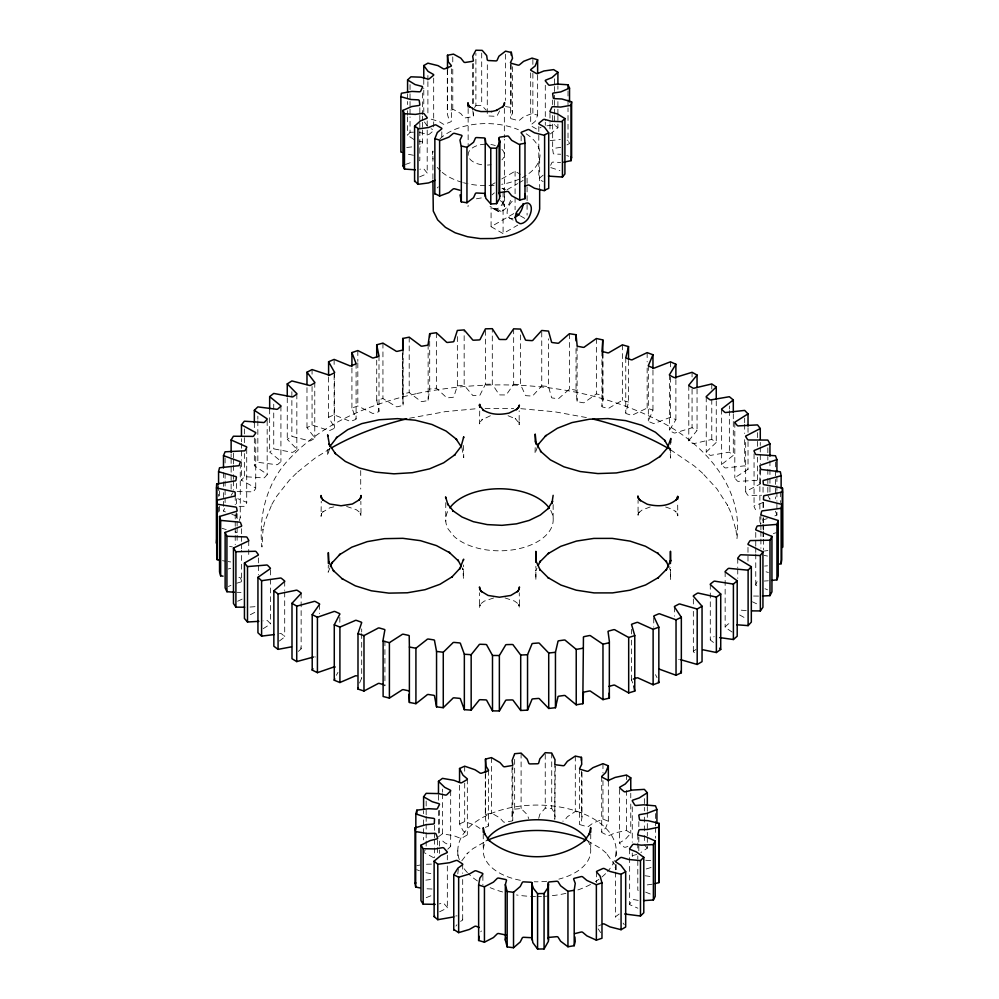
<?xml version="1.0" encoding="UTF-8"?>
<svg xmlns="http://www.w3.org/2000/svg" width="999" height="999" viewBox="0 0 999 999"><rect width="100%" height="100%" fill="white"/><g stroke="black" fill="none" stroke-linecap="round" stroke-linejoin="round"><path stroke-width="0.75" stroke-dasharray="5 3.75" d="M504.133 192.645C506.256 200.749 498.751 214.698 490.034 206.356M555.269 766.183L554.807 819.292L554.807 763.86M538.711 818.406L539.822 814.335L545.242 808.116L551.723 808.466L554.095 812.474L555.269 816.995M237.138 491.545L251.91 491.82A1.374 0.787 0 0 0 253.684 491.383L255.644 488.611A1.374 0.787 0 0 0 254.907 487.574L241.458 480.232L244.355 476.635L262.737 477.872A1.374 0.787 0 0 0 264.585 477.534L267.008 474.887A1.374 0.787 0 0 0 266.458 473.813L254.345 465.734L257.842 462.325L275.924 464.61A1.374 0.787 0 0 0 277.822 464.373L280.682 461.875A1.374 0.787 0 0 0 280.319 460.789L269.655 452.048L273.738 448.863L291.333 452.172A1.374 0.787 0 0 0 293.256 452.048L296.541 449.725A1.374 0.787 0 0 0 296.366 448.613L287.262 439.31L291.87 436.376L308.816 440.684A1.374 0.787 0 0 0 310.739 440.671L314.41 438.549A1.374 0.787 0 0 0 314.435 437.437L306.98 427.659L312.063 425L328.184 430.257A1.374 0.787 0 0 0 330.107 430.357L334.116 428.459A1.374 0.787 0 0 0 334.328 427.347L328.596 417.182L334.128 414.835L349.25 420.991A1.374 0.787 0 0 0 351.149 421.203L355.469 419.543A1.374 0.787 0 0 0 355.869 418.456L351.923 408.017L357.829 405.981L371.815 412.987A1.374 0.787 0 0 0 373.676 413.299L378.259 411.9A1.374 0.787 0 0 0 378.846 410.839L376.71 400.224L382.942 398.551L395.654 406.318A1.374 0.787 0 0 0 397.44 406.743L402.247 405.606A1.374 0.787 0 0 0 403.009 404.583L402.722 352.322M581.992 772.352L581.992 817.007L581.48 820.766L579.745 823.713A1.424 0.824 0 0 0 580.456 824.787L586.7 826.623A1.424 0.824 0 0 0 588.636 826.323L593.019 823.064L602.959 819.118L608.341 821.228L605.644 828.021L602.01 831.568A1.424 0.824 0 0 0 602.235 832.716L607.479 835.389A1.424 0.824 0 0 0 609.49 835.376L615.134 832.854L626.46 830.456L630.769 833.278L625.237 839.46L620.179 842.382A1.424 0.824 0 0 0 619.904 843.531L623.838 846.865A1.424 0.824 0 0 0 625.786 847.14L627.859 846.415M512.562 66.696L512.562 112.887L510.589 117.77A1.336 0.774 0 0 0 511.363 118.769L517.732 120.479A1.336 0.774 0 0 0 519.555 120.18L523.651 116.746L532.042 113.524L537.637 115.222L535.177 121.403L530.981 124.8A1.336 0.774 0 0 0 531.118 125.899L536.076 128.759A1.336 0.774 0 0 0 537.974 128.834L541.033 127.31M485.352 827.297L487.762 826.473A1.424 0.824 0 0 0 488.349 825.361L486.313 822.489L485.389 818.755L485.489 774.487M485.489 814.522L491.471 813.024L499.95 817.981L503.196 821.653A1.424 0.824 0 0 0 504.994 822.165L511.725 821.041A1.424 0.824 0 0 0 512.774 820.054L512.1 815.946L514.66 809.14L514.66 755.244M431.206 119.181L438.986 121.466L443.069 124.038A1.336 0.774 0 0 0 444.955 124.151L450.711 121.828A1.336 0.774 0 0 0 451.173 120.767L448.376 117.67L447.352 113.998L447.502 70.642M628.521 360.464L628.521 402.035L625.936 412.612A1.374 0.787 0 0 0 626.473 413.686L630.993 415.147A1.374 0.787 0 0 0 632.866 414.86L647.152 408.067L652.959 410.177L648.563 420.554A1.374 0.787 0 0 0 648.913 421.653L653.171 423.376A1.374 0.787 0 0 0 655.069 423.189L670.466 417.257L675.886 419.68L669.717 429.757A1.374 0.787 0 0 0 669.879 430.869L673.813 432.829A1.374 0.787 0 0 0 675.736 432.754L692.07 427.734L697.052 430.457L689.173 440.134A1.374 0.787 0 0 0 689.148 441.246L692.719 443.419A1.374 0.787 0 0 0 694.655 443.456L711.775 439.398L716.258 442.407L706.755 451.573A1.374 0.787 0 0 0 706.53 452.684L709.715 455.044A1.374 0.787 0 0 0 711.625 455.194L729.357 452.135L733.303 455.382L722.265 463.961A1.374 0.787 0 0 0 721.852 465.059L724.612 467.594A1.374 0.787 0 0 0 726.498 467.844L744.667 465.834L748.026 469.293L735.564 477.185A1.374 0.787 0 0 0 734.964 478.246L737.274 480.931A1.374 0.787 0 0 0 739.098 481.293L757.529 480.332L760.276 483.966L746.515 491.108A1.374 0.787 0 0 0 745.741 492.132L747.577 494.93A1.374 0.787 0 0 0 749.325 495.404L761.588 495.267M602.897 352.684L602.897 400.412L602.035 406.019A1.374 0.787 0 0 0 602.759 407.055L607.517 408.254A1.374 0.787 0 0 0 609.328 407.854L622.365 400.274L628.521 402.035M457.792 873.875L458.466 867.919M467.982 206.618L468.181 205.432M472.902 110.877L473.364 115.884A1.336 0.774 0 0 1 472.302 116.796L465.522 117.845A1.336 0.774 0 0 1 463.811 117.37L460.814 113.561L453.509 109.553L447.502 110.677M329.583 448.476L327.622 455.706L327.809 446.815M429.695 341.371L429.695 389.098L428.134 399.75A1.374 0.787 0 0 1 427.197 400.724L422.227 401.573A1.374 0.787 0 0 1 420.517 401.049L409.203 392.595L402.722 393.906M239.298 520.604L240.26 517.669L240.26 465.309M537.574 446.541L535.027 453.721L535.214 446.366M359.565 683.041L361.488 678.583A1.374 0.787 0 0 0 361.039 677.497M329.87 567.994L328.134 572.277L328.334 564.922M225.462 511.925L223.489 511.076L224.563 508.516M756.743 585.726A1.374 0.787 0 0 1 755.756 584.765L756.967 581.855A1.374 0.787 0 0 1 757.904 581.281M536.962 568.181L535.664 571.016L535.851 569.842L535.876 580.069L535.876 566.208M550.636 165.322L551.835 162.712A1.336 0.774 0 0 1 553.409 162.1L560.614 162.5M457.355 336.613L457.355 385.876L453.971 396.391A1.374 0.787 0 0 1 452.872 397.302L447.777 397.852A1.374 0.787 0 0 1 446.166 397.24L436.363 388.174L429.695 389.098M336.351 675.312L337.974 672.364M461.775 860.813L467.744 853.109L466.958 853.808L472.839 848.725L487.762 840.109M231.131 495.392L232.655 492.907M485.439 330.369L485.439 384.265L480.257 394.518A1.374 0.787 0 0 1 479.008 395.367L473.838 395.629A1.374 0.787 0 0 1 472.34 394.917L464.16 385.339L464.16 329.907M474.537 107.517L475.899 105.669L475.899 53.322M480.769 931.805L481.418 930.968M455.931 926.11L456.943 924.749M423.588 852.222L425.312 849.912M413.898 139.448L407.58 135.34L410.04 132.293L410.04 116.895M437.312 187.937L438.274 186.825M557.904 115.434L557.904 127.747L550.374 133.928M513.661 328.833L513.661 384.265L506.743 394.18A1.374 0.787 0 0 1 505.344 394.955L500.162 394.917A1.374 0.787 0 0 1 498.788 394.118L492.295 384.116L492.295 328.683M499.637 110.889L497.115 115.684A1.336 0.774 0 0 1 495.579 116.321L488.586 115.971A1.336 0.774 0 0 1 487.262 115.185L487.325 62.038M447.764 849.212L450.437 846.603A1.424 0.824 0 0 0 450.037 845.466L444.68 842.744L440.409 839.023M541.745 332.005L541.745 385.901L533.141 395.354A1.374 0.787 0 0 1 531.618 396.041L526.473 395.716A1.374 0.787 0 0 1 525.249 394.842L520.516 384.515L520.516 330.619M298.326 651.41L300.699 649.275A1.374 0.787 0 0 0 300.824 648.164L298.576 646.653M492.02 194.88L494.355 192.857M279.37 641.033L284.141 637.35A1.374 0.787 0 0 0 284.453 636.251L281.481 633.791A1.374 0.787 0 0 0 279.583 633.591M543.119 175.187L539.085 178.509A1.336 0.774 0 0 0 539.285 179.595L543.156 181.518M647.315 837.374L647.315 848.163L640.896 852.522M438.474 836.762L442.47 833.79L454.033 835.776L459.94 838.086A1.424 0.824 0 0 0 461.95 838.036L466.895 835.176A1.424 0.824 0 0 0 466.995 834.015L462.974 830.606L459.552 823.925L459.552 783.89M619.155 914.023L615.933 916.408A1.424 0.824 0 0 0 616.083 917.569L618.98 919.167M602.897 400.412L602.784 395.342L596.366 393.943L584.69 402.235A1.374 0.787 0 0 1 582.966 402.734L578.034 401.81A1.374 0.787 0 0 1 577.135 400.824L576.036 390.159L569.405 389.135L559.215 398.052A1.374 0.787 0 0 1 557.579 398.651L552.509 398.014A1.374 0.787 0 0 1 551.448 397.09L548.513 386.538L548.513 338.798M263.174 628.696L269.705 624.525A1.374 0.787 0 0 0 270.217 623.451L267.682 620.841A1.374 0.787 0 0 0 265.821 620.529L262.962 620.891M439.535 911.8L446.615 908.316A1.424 0.824 0 0 0 447.14 907.204L443.968 903.596A1.424 0.824 0 0 0 442.082 903.183L439.31 903.87M419.568 176.91L426.511 173.901A1.336 0.774 0 0 0 427.035 172.839L424.063 169.168A1.336 0.774 0 0 0 422.34 168.719L419.817 169.281M695.991 649.512L693.681 650.998A1.374 0.787 0 0 0 693.756 652.11L695.267 653.558M491.083 185.102L495.079 182.792M501.748 178.946L515.084 171.241L520.417 174.326M501.96 188.461L505.494 189.598M507.08 189.723L517.744 183.566M519.08 182.792L523.089 180.482M513.773 213.574L491.083 226.673L491.083 206.656M491.083 226.673L503.084 233.604L517.744 225.137M330.194 448.626L314.897 458.229L296.603 472.889L297.365 472.215L289.535 479.995L276.586 496.378L271.541 504.895L272.078 503.883L264.935 521.353L262.862 530.257L263.049 529.083L261.95 547.015C258.341 514.572 267.332 480.681 290.871 457.317C320.617 425.999 361.488 407.842 402.647 396.915L403.121 396.79M460.564 921.34L462.3 920.354A1.424 0.824 0 0 0 462.325 919.192M250.337 614.71L256.456 611.475M581.992 817.007L581.43 812.786L575.299 811.513L567.37 816.757L564.535 820.541A1.424 0.824 0 0 1 562.787 821.116M566.995 144.892L569.53 143.519L568.019 140.272L568.019 107.942M237.625 601.261L242.807 598.788M405.494 164.448L413.698 161.501M426.223 897.676L431.58 895.504M459.552 823.925L464.697 821.628L475.049 825.199L479.77 828.296A1.424 0.824 0 0 0 481.043 828.671M598.501 925.936L601.273 924.699M228.371 586.475L230.931 585.414M774.899 515.884L776.91 515.059L776.91 502.747M763.136 502.485L755.019 505.594A1.374 0.787 0 0 0 754.058 506.568L755.406 509.453A1.374 0.787 0 0 0 757.067 510.027M490.372 415.746L481.868 419.867L482.604 419.218L480.132 421.965L480.669 420.966L479.532 423.901L479.732 410.402M636.738 854.457L633.129 855.456A1.424 0.824 0 0 0 632.367 856.53M651.036 867.494L645.267 869.255M767.257 518.631L760.976 520.491A1.374 0.787 0 0 0 759.864 521.403L760.701 524.363M236.738 583.229L240.597 582.005A1.374 0.787 0 0 0 241.633 581.056L241.633 550.262M773.363 533.541L776.173 532.704M228.296 568.98L230.694 568.294M560.764 147.34L553.771 148.389A1.336 0.774 0 0 0 552.659 149.276L553.271 153.309A1.336 0.774 0 0 0 554.632 154.083L560.664 154.233M650.199 506.943L642.07 510.027L638.848 512.674L639.647 511.963L637.799 514.872L638.536 512.662L638.074 515.634L638.074 500.237M476.398 198.801L483.566 197.54M416.92 393.519L417.332 393.419C498.613 376.873 586.888 383.354 661.201 421.965C704.145 443.918 743.393 487.262 736.95 538.761L735.976 529.795L736.176 530.981L731.181 513.261L727.197 504.57L727.734 505.594L716.832 488.723L702.21 472.827L702.971 473.514L694.305 465.984L669.605 449.138M333.816 506.868L329.72 507.842L322.452 512.237L323.239 511.538L321.191 514.41L321.74 513.374L321.054 516.358L321.253 501.311M493.593 597.989L484.278 601.123L480.856 603.696L481.643 602.996L479.595 605.856L480.144 604.832L479.458 607.817L479.657 592.769M402.647 396.915L417.332 393.419M409.54 418.219L445.479 411.613L476.523 408.703M550.149 140.609L560.364 139.51M416.845 865.609L419.942 865.059M425.849 880.144L430.482 879.52M652.197 884.215L645.841 885.089M406.743 147.477L413.087 146.778M546.915 125.787L554.557 125L557.904 127.747M767.894 550.524L765.059 550.948A1.374 0.787 0 0 0 764.372 551.036M494.355 208.853L499.075 211.576L501.011 211.388A11.314 6.531 -60 0 0 510.814 199.201M514.66 809.14L521.103 808.553L527.185 814.572L528.733 818.593M764.585 566.071L767.482 565.809M457.355 385.876L464.16 385.339M250.025 607.042L254.395 606.73A1.374 0.787 0 0 1 255.744 606.83M764.322 581.043L768.318 580.769M426.473 864.26L431.818 864.098M475.899 105.669L481.705 105.382L486.226 110.215M410.04 132.293L413.499 132.193M432.043 889.023L425.137 888.71M485.089 408.391L513.661 408.379M485.439 384.265L492.295 384.116M758.566 596.091L752.959 596.028M239.148 506.343L243.531 506.331A1.374 0.787 0 0 0 245.23 505.781L246.691 502.909A1.374 0.787 0 0 0 245.779 501.923L237.799 498.701M236.988 592.307L241.009 592.407M513.661 384.265L520.516 384.515M520.804 408.666L554.67 411.775L587.212 417.694M645.741 860.276L651.248 860.701M413.411 155.27L405.794 153.771M746.228 610.614L741.882 610.239A1.374 0.787 0 0 0 740.072 610.626M541.745 385.901L548.513 386.538M644.979 875.736L650.174 876.473M430.806 873.626L424.25 872.327M419.543 132.455L427.535 134.415A1.336 0.774 0 0 0 429.37 134.153L433.404 130.832A1.336 0.774 0 0 0 433.204 129.745L431.118 128.759M638.211 900.399L634.39 899.699A1.424 0.824 0 0 0 632.567 900.174L629.782 903.883A1.424 0.824 0 0 0 630.431 904.982L637.874 908.203M228.122 561.575L230.719 561.95M567.145 140.147L568.019 140.272M505.544 106.581L511.176 107.455L512.562 112.887M229.558 546.428L232.38 546.89M222.502 560.676L225.512 561.213M767.532 556.068L764.759 555.531A1.374 0.787 0 0 1 764.085 555.407M550.849 167.62L559.902 170.567M419.093 141.209L421.64 141.721A1.336 0.774 0 0 1 422.465 142.707L420.654 146.616A1.336 0.774 0 0 1 419.767 147.203M665.609 506.993L672.414 509.315L675.998 511.8L675.237 511.126L677.497 513.948L676.947 512.924L677.834 515.896L677.647 502.385M346.603 506.456L356.231 509.665L359.64 512.237L358.866 511.538L360.914 514.41L360.364 513.374L361.051 516.358L360.851 501.311M505.007 597.914L514.635 601.123L518.044 603.696L517.27 602.996L519.318 605.856L518.768 604.832L519.455 607.817L519.255 592.769M508.041 415.709L515.896 419.006L515.209 418.394L519.705 423.963L518.956 421.728L519.18 424.712L519.18 410.851M766.058 571.79L768.418 572.514M222.078 528.296L226.236 529.607M566.695 155.557L568.706 156.206M231.83 514.385L239.186 516.733A1.374 0.787 0 0 1 240.26 517.669M645.629 892.132L651.96 894.679M416.633 869.667L419.418 870.766M433.641 857.704L424.213 852.659M764.997 588.711L767.519 589.81M752.434 601.81L756.568 603.771M587.537 840.783L601.148 848.725L607.017 853.808L606.243 853.109L614.223 864.247L613.686 863.211L615.709 869.093L615.509 867.919L616.196 873.875M739.622 614.959L745.591 618.269M502.36 188.237L504.72 189.598M520.417 215.896L527.085 219.743M496.74 208.928L501.011 211.388M492.02 207.942L497.427 211.064M509.428 217.994L513.124 220.13M732.167 632.067L725.798 627.809A1.374 0.787 0 0 1 725.349 626.723L727.996 624.15A1.374 0.787 0 0 1 729.857 623.863M500.262 200.624L503.409 202.984L502.622 202.285L504.507 204.92L503.958 203.883L504.582 206.618L504.345 139.211M713.473 642.444L710.826 640.421A1.374 0.787 0 0 1 710.564 639.31L713.636 636.9A1.374 0.787 0 0 1 714.185 636.65M598.164 928.845L600.611 932.579M427.272 126.074L423.776 120.979M644.355 844.804L647.315 848.163M503.334 188.349L503.896 189.123M623.064 923.076L624.238 924.662M767.831 495.504L769.942 499.275L769.942 494.655M670.341 450.112L669.592 447.889L670.654 458.104L670.654 442.707M461.788 567.332L463.074 569.792L462.874 568.606L463.449 578.833L463.449 564.984M655.494 674.65L656.992 677.622M669.505 568.419L670.654 570.891L670.466 569.705L670.491 579.944L670.491 567.619M632.779 682.991L631.718 680.531A1.374 0.787 0 0 1 631.718 679.732M775.474 511.188L776.91 515.059M241.633 581.056L240.534 578.134A1.374 0.787 0 0 0 238.923 577.522M461.85 447.427L463.748 457.629L463.548 442.569M780.356 491.82L780.356 502.597M776.91 476.573L776.91 484.265M776.91 485.814L776.91 490.422M776.91 491.97L776.91 501.211M775.474 461.913L775.474 498.876M769.942 460.776L769.942 493.119M767.831 447.764L767.831 460.089M767.831 469.33L767.831 477.023M767.831 478.571L767.831 493.968M763.461 502.347L763.461 508.516M763.461 517.744L763.461 530.069M763.461 531.605L763.461 537.762M763.461 539.31L763.461 550.087M763.061 487.237L763.061 493.394M763.061 502.634L763.061 508.791M763.061 518.031L763.061 522.652M763.061 524.188L763.061 530.344M763.061 531.88L763.061 536.5A1.374 0.787 0 0 1 764.335 535.664M760.901 514.41L760.901 523.651M760.901 525.187L760.901 529.807M760.901 531.356L760.901 537.512M760.901 539.048L760.901 548.289M760.276 442.395L760.276 445.467M760.276 447.015L760.276 453.171M760.276 454.707L760.276 463.948M760.276 470.104L760.276 483.966M759.864 469.055L759.864 509.09M759.864 516.783L759.864 521.403M757.529 432.604L757.529 446.453M757.529 457.242L757.529 480.332M755.756 532.417L755.756 546.266M755.756 547.814L755.756 552.435M755.756 553.97L755.756 584.765M754.058 453.808L754.058 506.156M748.026 427.709L748.026 432.33M748.026 441.57L748.026 469.293M747.989 547.365L747.989 561.226M745.666 442.457L745.666 491.72M744.667 418.094L744.667 422.714M744.667 424.263L744.667 433.491M744.667 439.66L744.667 465.834M737.749 558.316L737.749 567.557M737.749 569.093L737.749 578.334M734.814 422.415L734.814 477.847M733.303 413.811L733.303 419.98M733.303 421.516L733.303 455.382M729.357 405.944L729.357 409.028M729.357 410.564L729.357 452.135M725.149 571.69L725.149 627.11M721.64 409.24L721.64 464.672M716.258 400.824L716.258 442.407M711.775 383.966L711.775 390.122M711.775 399.363L711.775 439.398M710.289 584.265L710.289 639.697M706.243 396.878L706.243 452.31M697.052 388.886L697.052 430.457M693.343 599L693.343 605.169M693.343 611.326L693.343 651.36M692.07 372.302L692.07 376.923M692.07 389.235L692.07 427.734M688.798 385.464L688.798 440.896M675.886 379.657L675.886 419.68M674.425 606.967L674.425 616.196M670.466 361.825L670.466 369.518M670.466 377.222L670.466 417.257M669.417 374.7L669.417 430.132M655.494 813.548L655.494 819.704M655.494 821.253L655.494 825.861M655.494 827.409L655.494 838.186M653.746 617.994L653.746 627.235M652.959 370.142L652.959 410.177M648.326 365.509L648.326 420.941M647.315 806.58L647.315 811.2M647.315 812.749L647.315 817.369M647.315 823.526L647.315 835.838M647.152 352.635L647.152 361.875M647.152 368.032L647.152 408.067M644.355 798.613L644.355 810.938M644.355 817.095L644.355 834.028M644.355 835.564L644.355 843.268M638.823 821.64L638.823 827.796M638.823 837.037L638.823 850.898M637.799 834.34L637.799 849.737M637.799 855.893L637.799 858.965M637.799 860.514L637.799 889.759A1.424 0.824 0 0 0 638.249 890.546M632.267 806.842L632.267 842.257M632.267 853.034L632.267 856.106M631.53 629.32L631.53 633.94M631.53 640.097L631.53 680.132M630.769 793.243L630.769 797.864M630.769 804.02L630.769 833.278M629.645 848.875L629.645 904.307M626.46 775.024L626.46 779.645M626.46 790.421L626.46 830.456M625.761 357.58L625.761 413.012M622.365 344.842L622.365 400.274M619.63 789.247L619.63 843.131M616.196 850.786L616.196 858.478M616.196 864.647L616.196 872.339M615.621 864.447L615.621 870.604M615.621 872.139L615.621 916.795M608.341 781.193L608.341 821.228M602.959 763.686L602.959 772.926M602.959 780.619L602.959 819.118M602.784 353.771L602.784 395.342M601.935 350.986L601.935 406.418M601.71 776.523L601.71 831.955M596.528 871.865L596.528 882.641M596.366 338.511L596.366 393.943M590.734 833.853L590.734 850.786M581.43 771.203L581.43 812.786M579.632 768.693L579.632 824.125M577.097 345.804L577.097 401.236M576.036 348.589L576.036 390.159M575.299 756.081L575.299 811.513M569.405 333.703L569.405 389.135M568.019 91.009L568.019 106.406M557.904 86.176L557.904 89.261M557.904 101.573L557.904 107.73M557.904 109.278L557.904 113.898M554.557 78.809L554.557 84.965M554.557 86.501L554.557 98.826M554.557 100.362L554.557 114.223M554.557 115.759L554.557 125M553.146 504.57L553.146 518.431M552.659 100.012L552.659 104.62M552.659 115.409L552.659 149.276M551.723 753.034L551.723 808.466M549.974 113.137L549.974 122.377M549.974 123.913L549.974 130.082M545.292 85.29L545.292 120.704M545.292 122.24L545.292 125.325M545.242 754.22L545.242 808.116M539.66 158.229L539.66 187.487M538.811 126.523L538.811 178.871M537.637 75.187L537.637 115.222M532.867 59.403L532.867 65.559M532.867 73.264L532.867 113.299M530.681 72.815L530.681 125.162M527.085 178.172L527.085 215.122M521.128 135.827L521.128 141.983M521.103 753.121L521.103 808.553M515.084 171.241L515.084 195.879M515.084 197.427L515.084 209.74M512.774 764.622L512.774 820.054M512.025 767.707L512.025 816.97M511.176 64.348L511.176 107.455M510.514 64.273L510.514 118.169M505.544 54.233L505.544 100.424M504.345 108.416L504.345 137.675M503.084 192.033L503.084 233.604M491.471 757.604L491.471 813.024M488.523 770.354L488.523 825.773M485.302 773.925L485.302 817.045M483.241 833.853L483.241 850.786M482.879 875.474L482.879 884.714M481.705 53.034L481.705 105.382M473.364 63.536L473.364 106.656M473.364 112.812L473.364 115.884M472.552 63.699L472.552 109.89M468.144 108.529L468.144 145.479M467.332 778.97L467.332 834.39M464.697 766.196L464.697 773.888M464.697 783.129L464.697 821.628M462.687 864.135L462.687 873.376M462.687 879.532L462.687 919.567M457.792 850.786L457.792 858.478M452.772 56.893L452.772 63.062M452.772 69.218L452.772 109.253M451.361 68.806L451.361 121.154M450.674 790.771L450.674 846.203M447.315 69.555L447.315 112.675M447.327 855.256L447.327 859.877M447.327 866.033L447.327 907.604M445.766 502.672L445.766 521.141M442.47 789.135L442.47 792.219M442.47 793.755L442.47 833.79M441.808 131.818L441.808 137.974M439.473 810.339L439.473 834.977M439.473 841.133L439.473 853.446M438.474 795.192L438.474 801.348M438.474 810.589L438.474 835.226M437.599 839.934L437.599 846.091M437.599 847.627L437.599 855.331M436.363 332.742L436.363 388.174M434.528 825.349L434.528 831.505M434.528 833.054L434.528 837.661M434.528 839.21L434.528 857.679M433.678 78.109L433.678 130.469M432.904 178.721L432.904 151.011A53.746 31.031 0 0 0 433.104 159.103M428.134 344.318L428.146 400.162M427.897 75.487L427.897 80.107M427.897 81.643L427.897 113.973M427.197 120.879L427.197 128.584M427.197 130.12L427.197 173.227M426.173 801.036L426.173 814.897M426.173 816.433L426.173 822.589M426.173 824.125L426.173 839.522M426.173 841.071L426.173 847.227M423.776 79.408L423.776 88.636M423.776 90.185L423.776 111.738M423.588 810.651L423.588 813.723M423.588 819.879L423.588 839.897M422.515 93.032L422.515 114.585M422.515 116.121L422.515 120.742M422.515 122.29L422.515 128.446M422.515 129.982L422.515 142.308M419.83 107.705L419.83 113.861M419.83 115.397L419.83 121.566M419.83 123.102L419.83 129.258M419.83 130.794L419.83 160.052A1.336 0.774 0 0 1 419.355 160.777M410.04 84.565L410.04 92.258M410.04 93.806L410.04 99.962M410.04 101.498L410.04 107.655M410.04 109.203L410.04 115.36M409.203 337.163L409.203 392.595M407.58 93.769L407.58 99.925M407.58 101.473L407.58 104.545M407.58 110.714L407.58 115.322M407.58 116.871L407.58 135.34M403.097 349.563L403.097 404.995M402.397 352.772L402.397 398.976M384.915 640.809L384.915 685.464M382.942 343.119L382.942 398.551M378.996 355.806L378.996 411.238M376.71 360.189L376.71 400.224M361.688 628.92L361.688 631.992M361.688 633.541L361.688 678.184M360.714 470.554L360.714 489.035M357.829 350.562L357.829 361.338M357.829 362.874L357.829 405.981M356.094 363.411L356.094 418.843M351.923 367.982L351.923 408.017M339.835 617.27L339.835 624.974M334.615 372.29L334.615 427.722M334.128 359.403L334.128 367.095M334.128 374.8L334.128 414.835M328.596 377.147L328.596 417.182M319.568 604.407L319.568 613.648M314.772 382.355L314.772 437.787M312.063 369.568L312.063 374.188M312.063 386.501L312.063 425M306.98 387.624L306.98 427.659M301.136 593.106L301.136 648.538M296.84 393.931L296.84 449.363M291.87 391.72L291.87 436.376M287.262 397.739L287.262 439.31M284.703 581.206L284.703 590.434M284.703 591.982L284.703 636.625M280.919 406.069L280.919 461.501M273.738 404.208L273.738 448.863M270.392 569.954L270.392 577.647M270.392 579.195L270.392 623.838M269.655 408.941L269.655 452.048M267.17 420.591L267.17 474.488M258.366 557.942L258.366 564.098M258.366 565.646L258.366 574.887M257.842 416.133L257.842 419.218M257.842 420.754L257.842 462.325M255.732 438.923L255.732 488.199M254.345 422.627L254.345 430.319M254.345 438.024L254.345 465.734M248.739 540.696L248.739 557.629M246.716 448.613L246.716 502.509M244.355 428.908L244.355 442.769M244.355 453.546L244.355 476.635M241.633 528.708L241.633 534.865M241.633 536.413L241.633 548.726M241.458 438.661L241.458 441.733M241.458 443.281L241.458 449.438M241.458 450.974L241.458 460.214M241.458 461.75L241.458 480.232M237.125 513.723L237.125 519.88M237.125 521.428L237.125 526.036M237.125 527.584L237.125 533.741M237.125 535.277L237.125 542.981M236.401 483.441L236.401 491.146M236.401 498.838L236.401 504.994M236.401 512.699L236.401 518.856M235.227 495.467L235.227 504.707M235.227 513.948L235.227 520.104M235.227 521.653L235.227 526.261M235.227 527.809L235.227 533.966M235.227 535.501L235.227 544.742M233.404 453.159L233.404 457.779M233.404 459.315L233.404 463.936M233.404 465.484L233.404 473.176M233.404 474.712L233.404 479.333M233.404 480.881L233.404 490.109M231.131 453.821L231.131 456.905M231.131 458.441L231.131 473.838M231.131 475.374L231.131 489.235M225.1 457.954L225.1 464.11M225.1 473.351L225.1 479.508M225.1 481.056L225.1 496.453M225.1 497.989L225.1 502.609M223.489 472.589L223.489 480.282M223.489 481.83L223.489 486.438M223.489 492.607L223.489 511.076M219.518 490.859L219.518 497.027M219.518 506.256L219.518 513.961M218.569 485.551L218.569 496.328M218.569 507.105L218.569 514.81M455.694 916.033A1.424 0.824 0 0 1 457.105 915.921M459.315 859.702A79.208 45.729 0 0 1 547.839 805.494A79.208 45.729 0 0 1 607.554 871.54M605.581 873.65A79.208 45.729 0 0 1 595.379 881.68M590.496 884.502A79.208 45.729 0 0 1 576.585 890.384M565.933 893.356A79.208 45.729 0 0 1 542.907 896.39M541.433 896.44A79.208 45.729 0 0 1 536.987 896.515M535.514 896.503A79.208 45.729 0 0 1 516.495 894.954M502.622 891.982A79.208 45.729 0 0 1 490.159 887.661M477.447 880.931A79.208 45.729 0 0 1 468.394 873.65M467.382 872.602A79.208 45.729 0 0 1 463.811 868.281M587.487 840.171A53.746 31.031 0 0 1 558.853 879.132M546.778 881.293A53.746 31.031 0 0 1 534.178 881.767M520.379 880.294A53.746 31.031 0 0 1 487.337 862.661L485.077 858.815A53.746 31.031 0 0 1 486.488 840.171M501.91 149.35A18.107 10.452 0 0 1 501.96 159.84M491.058 164.698A18.107 10.452 0 0 1 487.462 165.047M481.68 164.723A18.107 10.452 0 0 1 468.256 153.621A18.107 10.452 0 0 1 485.102 144.193M490.871 144.505A18.107 10.452 0 0 1 495.329 145.567M499.075 211.576A11.314 6.531 -60 0 1 495.079 205.894M513.011 218.319A11.314 6.531 -60 0 1 507.08 212.824A11.314 6.531 -60 0 1 513.011 200.474M526.186 133.829A53.746 31.031 0 0 1 527.197 174.738M526.036 175.499A53.746 31.031 0 0 1 522.277 177.66M519.605 178.958A53.746 31.031 0 0 1 501.685 184.34M494.055 185.315A53.746 31.031 0 0 1 467.869 183.766M466.421 183.454A53.746 31.031 0 0 1 463.573 182.742M462.162 182.342A53.746 31.031 0 0 1 441.745 171.99M440.646 171.016A53.746 31.031 0 0 1 436.925 166.895M439.86 138.986A53.746 31.031 0 0 1 518.381 129.733M678.708 659.64A1.374 0.787 0 0 1 679.332 659.44M235.177 531.855A1.374 0.787 0 0 1 236.401 532.717M314.797 656.818A1.374 0.787 0 0 1 315.422 657.017M384.677 685.077A1.374 0.787 0 0 1 384.777 685.863M550.711 510.452A53.746 31.031 0 0 1 522.177 547.902A53.746 31.031 0 0 1 454.133 536.463L448.201 529.12A53.746 31.031 0 0 1 448.951 509.178"/><path stroke-width="1.5" d="M408.978 690.983A1.374 0.787 0 0 0 408.404 690.746L403.546 689.697A1.374 0.787 0 0 0 401.785 690.147L389.398 698.089L383.117 696.503L383.129 639.647L384.777 630.431A1.374 0.787 0 0 0 384.153 629.37L379.508 628.046A1.374 0.787 0 0 0 377.659 628.383L363.986 635.589L357.992 633.641L361.488 623.151A1.374 0.787 0 0 0 361.039 622.065L356.655 620.466A1.374 0.787 0 0 0 354.757 620.716L339.91 627.085L334.278 624.812L339.573 614.572A1.374 0.787 0 0 0 339.31 613.461L335.214 611.625A1.374 0.787 0 0 0 333.291 611.75L317.42 617.245L312.212 614.66L319.243 604.77A1.374 0.787 0 0 0 319.168 603.658L315.422 601.585A1.374 0.787 0 0 0 313.486 601.61L296.728 606.156L291.995 603.284L300.699 593.856A1.374 0.787 0 0 0 300.824 592.732L297.44 590.471A1.374 0.787 0 0 0 295.517 590.372L278.072 593.93L273.851 590.809L284.141 581.918A1.374 0.787 0 0 0 284.453 580.819L281.481 578.371A1.374 0.787 0 0 0 279.583 578.159L261.601 580.694L257.942 577.347L269.705 569.093A1.374 0.787 0 0 0 270.217 568.019L267.682 565.409A1.374 0.787 0 0 0 265.821 565.097L247.502 566.583L244.443 563.036L257.567 555.506A1.374 0.787 0 0 0 258.254 554.457L256.181 551.723A1.374 0.787 0 0 0 254.395 551.298L235.901 551.735L233.466 548.026L247.827 541.283A1.374 0.787 0 0 0 248.701 540.284L247.103 537.437A1.374 0.787 0 0 0 245.392 536.913L226.923 536.288L225.137 532.455L240.597 526.573A1.374 0.787 0 0 0 241.633 525.636L240.534 522.702A1.374 0.787 0 0 0 238.923 522.09L220.654 520.404L219.543 516.483L235.926 511.525A1.374 0.787 0 0 0 237.125 510.639L236.538 507.667A1.374 0.787 0 0 0 235.04 506.968L217.145 504.233L216.721 500.274L233.891 496.278A1.374 0.787 0 0 0 235.227 495.467L235.152 492.482A1.374 0.787 0 0 0 233.791 491.695L216.458 487.937L216.708 483.978L234.478 480.994A1.374 0.787 0 0 0 235.951 480.269L236.401 477.285A1.374 0.787 0 0 0 235.177 476.423L218.569 471.69L219.518 467.769L237.712 465.809A1.374 0.787 0 0 0 239.298 465.172L240.26 462.237A1.374 0.787 0 0 0 239.186 461.301L223.489 455.644L225.1 451.798L243.531 450.899A1.374 0.787 0 0 0 245.23 450.349L246.691 447.477A1.374 0.787 0 0 0 245.779 446.503L231.131 439.972L233.404 436.226L251.91 436.388A1.374 0.787 0 0 0 253.684 435.951L255.644 433.179A1.374 0.787 0 0 0 254.907 432.142L241.458 424.8L244.355 421.203L262.737 422.44A1.374 0.787 0 0 0 264.585 422.102L267.008 419.455A1.374 0.787 0 0 0 266.458 418.381L254.345 410.302L257.842 406.893L275.924 409.178A1.374 0.787 0 0 0 277.822 408.941L280.682 406.456A1.374 0.787 0 0 0 280.319 405.357L269.655 396.615L273.738 393.431L291.333 396.74A1.374 0.787 0 0 0 293.256 396.615L296.541 394.305A1.374 0.787 0 0 0 296.366 393.194L287.262 383.891L291.87 380.944L308.816 385.252A1.374 0.787 0 0 0 310.739 385.239L314.41 383.117A1.374 0.787 0 0 0 314.435 382.005L306.98 372.227L312.063 369.568L328.184 374.825A1.374 0.787 0 0 0 330.107 374.925L334.116 373.027A1.374 0.787 0 0 0 334.328 371.915L328.596 361.75L334.128 359.403L349.25 365.559A1.374 0.787 0 0 0 351.149 365.771L355.469 364.111A1.374 0.787 0 0 0 355.869 363.024L351.923 352.585L357.829 350.562L371.815 357.555A1.374 0.787 0 0 0 373.676 357.867L378.259 356.468A1.374 0.787 0 0 0 378.846 355.407L376.71 344.792L382.942 343.119L395.654 350.886A1.374 0.787 0 0 0 397.44 351.311L402.247 350.174A1.374 0.787 0 0 0 403.009 349.151L402.722 338.474L409.203 337.163L420.517 345.617A1.374 0.787 0 0 0 422.227 346.141L427.197 345.292A1.374 0.787 0 0 0 428.134 344.318L429.695 333.678L436.363 332.742L446.166 341.808A1.374 0.787 0 0 0 447.777 342.432L452.872 341.87A1.374 0.787 0 0 0 453.971 340.959L457.355 330.444L464.16 329.907L472.34 339.485A1.374 0.787 0 0 0 473.838 340.197L479.008 339.935A1.374 0.787 0 0 0 480.257 339.086L485.439 328.833L492.295 328.683L498.788 338.686A1.374 0.787 0 0 0 500.162 339.485L505.344 339.523A1.374 0.787 0 0 0 506.743 338.748L513.661 328.833L520.516 329.083L525.249 339.41A1.374 0.787 0 0 0 526.473 340.284L531.618 340.622A1.374 0.787 0 0 0 533.141 339.922L541.745 330.469L548.513 331.106L551.448 341.658A1.374 0.787 0 0 0 552.509 342.582L557.579 343.219A1.374 0.787 0 0 0 559.215 342.62L569.405 333.703L576.036 334.727L577.135 345.392A1.374 0.787 0 0 0 578.034 346.378L582.966 347.302A1.374 0.787 0 0 0 584.69 346.803L596.366 338.511L602.784 339.91L602.035 350.587A1.374 0.787 0 0 0 602.759 351.623L607.517 352.822A1.374 0.787 0 0 0 609.328 352.422L622.365 344.842L628.521 346.603L628.521 358.928M408.903 694.293L409.39 702.447L415.921 703.671L426.86 695.054A1.374 0.787 0 0 1 428.546 694.505L433.554 695.279A1.374 0.787 0 0 1 434.54 696.241L436.551 706.855L443.269 707.692L452.672 698.488A1.374 0.787 0 0 1 454.258 697.851L459.365 698.326A1.374 0.787 0 0 1 460.514 699.225L464.348 709.677L471.166 710.127L478.946 700.424A1.374 0.787 0 0 1 480.407 699.7L485.576 699.887A1.374 0.787 0 0 1 486.875 700.711L492.495 710.888L499.363 710.938L505.419 700.848A1.374 0.787 0 0 1 506.743 700.037L511.925 699.924A1.374 0.787 0 0 1 513.361 700.674L520.704 710.476L527.547 710.139L531.83 699.737A1.374 0.787 0 0 1 533.016 698.863L538.149 698.451A1.374 0.787 0 0 1 539.71 699.113L548.713 708.453L555.456 707.717L557.929 697.127A1.374 0.787 0 0 1 558.953 696.178L563.985 695.479A1.374 0.787 0 0 1 565.646 696.053L576.223 704.819L582.804 703.696L583.441 693.019A1.374 0.787 0 0 1 584.29 692.02L589.185 691.033A1.374 0.787 0 0 1 590.946 691.508L602.971 699.625L609.328 698.126L609.215 693.056M423.776 65.547L428.047 71.379L433.204 74.313A1.336 0.774 0 0 1 433.404 75.4L429.37 78.721A1.336 0.774 0 0 1 427.535 78.983L421.004 77.185L410.939 76.823L407.58 79.92L415.06 84.553L421.64 86.289A1.336 0.774 0 0 1 422.465 87.275L420.654 91.184A1.336 0.774 0 0 1 419.081 91.796L411.875 91.409L401.386 93.257L400.874 96.616L401.623 96.915L410.651 99.488L417.857 99.825A1.336 0.774 0 0 1 419.218 100.587L419.83 104.62A1.336 0.774 0 0 1 418.718 105.507L411.725 106.556L402.959 110.377L404.47 113.624L405.344 113.761L415.359 114.41L422.34 113.287A1.336 0.774 0 0 1 424.063 113.736L427.035 117.407A1.336 0.774 0 0 1 426.511 118.469L420.554 120.842L414.585 126.149L418.831 128.859L428.621 127.485L434.515 125.062A1.336 0.774 0 0 1 436.413 125.15L441.371 128.009A1.336 0.774 0 0 1 441.508 129.096L437.312 132.505L434.852 138.674L440.447 140.384L448.838 137.163L452.934 133.716A1.336 0.774 0 0 1 454.757 133.416L461.126 135.14A1.336 0.774 0 0 1 461.9 136.139L459.965 140.16L461.088 145.941L466.945 147.315L473.563 142.258L475.374 138.224A1.336 0.774 0 0 1 476.91 137.575L483.903 137.924A1.336 0.774 0 0 1 485.227 138.711L485.801 142.882L490.272 148.089L496.59 148.227L499.812 142.17L499.125 138.012A1.336 0.774 0 0 1 500.187 137.113L506.968 136.064A1.336 0.774 0 0 1 508.678 136.538L511.675 140.335L518.981 144.356L524.987 143.232L524.425 136.9L521.316 133.129A1.336 0.774 0 0 1 521.778 132.068L527.534 129.745A1.336 0.774 0 0 1 529.42 129.858L534.49 132.83L543.731 135.165L548.713 132.929L544.443 127.098L539.285 124.163A1.336 0.774 0 0 1 539.085 123.077L543.119 119.755A1.336 0.774 0 0 1 544.954 119.48L551.485 121.279L561.55 121.653L564.91 118.556L557.43 113.923L550.849 112.188A1.336 0.774 0 0 1 550.024 111.201L551.835 107.293A1.336 0.774 0 0 1 553.409 106.668L560.614 107.068L570.279 105.432L571.103 105.207L571.615 101.861L561.838 98.976L554.632 98.651A1.336 0.774 0 0 1 553.271 97.89L552.659 93.844A1.336 0.774 0 0 1 553.771 92.957L560.764 91.908L569.53 88.099L568.019 84.84L567.145 84.715L557.13 84.066L550.149 85.177A1.336 0.774 0 0 1 548.426 84.728L545.454 81.056A1.336 0.774 0 0 1 545.978 80.007L551.935 77.635L557.904 72.315L553.658 69.618L543.868 70.979L537.974 73.414A1.336 0.774 0 0 1 536.076 73.327L531.118 70.467A1.336 0.774 0 0 1 530.981 69.368L535.177 65.971L537.637 59.79L532.042 58.092L523.651 61.314L519.555 64.748A1.336 0.774 0 0 1 517.732 65.047L511.363 63.337A1.336 0.774 0 0 1 510.589 62.338L512.524 58.317L511.401 52.535L505.544 51.149L498.938 56.206L497.115 60.252A1.336 0.774 0 0 1 495.579 60.902L488.586 60.539A1.336 0.774 0 0 1 487.262 59.753L486.688 55.594L482.217 50.375L475.899 50.237L472.677 56.294L473.364 60.452A1.336 0.774 0 0 1 472.302 61.364L465.522 62.413A1.336 0.774 0 0 1 463.811 61.938L460.814 58.142L453.509 54.121L447.502 55.245L448.064 61.563L451.173 65.335A1.336 0.774 0 0 1 450.711 66.396L444.955 68.731A1.336 0.774 0 0 1 443.069 68.619L437.999 65.634L427.897 63.162L423.776 65.547L423.776 77.86M499.937 140.934L499.587 198.451L496.59 203.659L490.784 203.958L485.801 198.314L485.227 194.143A1.336 0.774 0 0 0 483.903 193.356L476.91 193.007A1.336 0.774 0 0 0 475.374 193.644L473.563 197.69L466.945 202.747L461.313 201.873L460.077 194.892M609.328 698.126L609.365 641.271L608.116 632.042A1.374 0.787 0 0 1 608.803 630.993L613.498 629.732A1.374 0.787 0 0 1 615.322 630.094L628.683 637.487L634.765 635.639L631.718 625.099A1.374 0.787 0 0 1 632.217 624.013L636.675 622.489A1.374 0.787 0 0 1 638.548 622.752L653.121 629.333L658.841 627.147L653.995 616.833A1.374 0.787 0 0 1 654.308 615.734L658.478 613.948A1.374 0.787 0 0 1 660.389 614.11L676.036 619.817L681.343 617.307L674.75 607.33A1.374 0.787 0 0 1 674.862 606.218L678.708 604.208A1.374 0.787 0 0 1 680.644 604.245L697.19 609.04L702.047 606.231L693.756 596.678A1.374 0.787 0 0 1 693.681 595.566L697.152 593.344A1.374 0.787 0 0 1 699.088 593.281L716.37 597.09L720.729 594.018L710.826 584.989A1.374 0.787 0 0 1 710.564 583.878L713.636 581.48A1.374 0.787 0 0 1 715.546 581.293L733.403 584.09L737.2 580.794L725.798 572.377A1.374 0.787 0 0 1 725.349 571.291L727.996 568.718A1.374 0.787 0 0 1 729.857 568.431L748.114 570.192L751.323 566.683L738.523 558.965A1.374 0.787 0 0 1 737.886 557.917L740.072 555.207A1.374 0.787 0 0 1 741.882 554.807L760.351 555.506L762.936 551.835L748.875 544.892A1.374 0.787 0 0 1 748.051 543.881L749.762 541.058A1.374 0.787 0 0 1 751.498 540.559L769.992 540.197L771.94 536.388L756.743 530.294A1.374 0.787 0 0 1 755.756 529.333L756.967 526.423A1.374 0.787 0 0 1 758.603 525.836L776.947 524.4L778.221 520.504L762.062 515.309A1.374 0.787 0 0 1 760.901 514.41L761.613 511.451A1.374 0.787 0 0 1 763.149 510.764L781.143 508.291L781.742 504.345L764.759 500.099A1.374 0.787 0 0 1 763.461 499.275L763.648 496.278A1.374 0.787 0 0 1 765.059 495.516L782.542 492.02L782.454 488.049L764.822 484.815A1.374 0.787 0 0 1 763.386 484.065L763.061 481.068A1.374 0.787 0 0 1 764.335 480.232L781.131 475.749L780.356 471.803L762.249 469.592A1.374 0.787 0 0 1 760.701 468.931L759.864 465.971A1.374 0.787 0 0 1 760.976 465.059L776.91 459.627L775.474 455.756L757.067 454.595A1.374 0.787 0 0 1 755.406 454.021L754.058 451.136A1.374 0.787 0 0 1 755.019 450.162L769.942 443.843L767.831 440.072L749.325 439.972A1.374 0.787 0 0 1 747.577 439.498L745.741 436.7A1.374 0.787 0 0 1 746.515 435.676L760.276 428.534L757.529 424.9L739.098 425.861A1.374 0.787 0 0 1 737.274 425.499L734.964 422.814A1.374 0.787 0 0 1 735.564 421.753L748.026 413.861L744.667 410.402L726.498 412.425A1.374 0.787 0 0 1 724.612 412.162L721.852 409.627A1.374 0.787 0 0 1 722.265 408.529L733.303 399.962L729.357 396.715L711.625 399.762A1.374 0.787 0 0 1 709.715 399.612L706.53 397.252A1.374 0.787 0 0 1 706.755 396.141L716.258 386.975L711.775 383.966L694.655 388.024A1.374 0.787 0 0 1 692.719 387.987L689.148 385.814A1.374 0.787 0 0 1 689.173 384.702L697.052 375.037L692.07 372.302L675.736 377.322A1.374 0.787 0 0 1 673.813 377.397L669.879 375.437A1.374 0.787 0 0 1 669.717 374.325L675.886 364.26L670.466 361.825L655.069 367.757A1.374 0.787 0 0 1 653.171 367.944L648.913 366.221A1.374 0.787 0 0 1 648.563 365.122L652.959 354.745L647.152 352.635L632.866 359.428A1.374 0.787 0 0 1 630.993 359.727L626.473 358.254A1.374 0.787 0 0 1 625.936 357.192L628.521 346.603M608.341 765.796L605.644 772.589L602.01 776.136A1.424 0.824 0 0 0 602.235 777.297L607.479 779.969A1.424 0.824 0 0 0 609.49 779.944L615.134 777.422L626.46 775.024L630.769 777.846L625.237 784.028L620.179 786.95A1.424 0.824 0 0 0 619.904 788.099L623.838 791.433A1.424 0.824 0 0 0 625.786 791.707L632.342 790.072L644.355 789.372L647.315 792.731L639.273 797.926L633.129 800.024A1.424 0.824 0 0 0 632.367 801.098L634.727 804.907A1.424 0.824 0 0 0 636.513 805.444L643.556 804.794L655.494 805.856L656.917 809.527L646.89 813.398L640.034 814.56A1.424 0.824 0 0 0 638.823 815.484L639.485 819.505A1.424 0.824 0 0 0 640.971 820.291L648.089 820.679L659.19 823.401L658.978 827.16L647.602 829.482L640.459 829.62A1.424 0.824 0 0 0 638.898 830.344L637.799 834.34A1.424 0.824 0 0 0 638.91 835.301L645.629 836.7L655.207 840.946L653.383 844.555L641.37 845.166L634.39 844.267A1.424 0.824 0 0 0 632.567 844.742L629.782 848.451A1.424 0.824 0 0 0 630.431 849.55L636.338 851.872L643.793 857.354L640.471 860.589L628.571 859.465L622.202 857.592A1.424 0.824 0 0 0 620.229 857.791L615.933 860.976A1.424 0.824 0 0 0 616.083 862.137L620.816 865.234L625.674 871.615L621.066 874.275L610.014 871.465L604.657 868.743A1.424 0.824 0 0 0 602.659 868.643L597.127 871.128A1.424 0.824 0 0 0 596.778 872.264L600.024 875.936L601.972 882.816L596.366 884.727L586.875 880.431L582.854 877.022A1.424 0.824 0 0 0 580.956 876.647L574.537 878.246A1.424 0.824 0 0 0 573.701 879.307L575.262 883.328L574.2 890.271L567.944 891.32L560.601 885.788L558.179 881.905A1.424 0.824 0 0 0 556.505 881.268L549.587 881.905A1.424 0.824 0 0 0 548.326 882.816L548.401 941.345L544.08 948.938L537.574 949.05L532.842 942.644L532.167 938.536A1.424 0.824 0 0 0 530.819 937.674L523.851 937.299A1.424 0.824 0 0 0 522.24 937.999L520.242 941.957L513.523 947.739L507.167 946.915L505.344 940.034L505.344 884.602L506.468 880.531A1.424 0.824 0 0 0 505.519 879.507L498.938 878.133A1.424 0.824 0 0 0 497.077 878.571L493.444 882.129L484.44 886.762L478.633 885.052L479.832 878.121L482.667 874.337A1.424 0.824 0 0 0 482.205 873.213L476.411 870.941A1.424 0.824 0 0 0 474.425 871.103L469.368 874.013L458.653 877.222L453.758 874.724L457.917 868.181L462.3 864.934A1.424 0.824 0 0 0 462.325 863.773L457.692 860.738A1.424 0.824 0 0 0 455.694 860.614L449.55 862.711L437.787 864.272L434.128 861.15L440.971 855.419L446.615 852.884A1.424 0.824 0 0 0 447.14 851.772L443.968 848.163A1.424 0.824 0 0 0 442.082 847.751L435.227 848.913L423.164 848.725L420.954 845.191L430.057 840.609L436.613 838.973A1.424 0.824 0 0 0 437.599 837.961L436.076 834.028A1.424 0.824 0 0 0 434.428 833.353L427.297 833.491L415.684 831.58L415.072 827.834L425.849 824.712L432.904 824.063A1.424 0.824 0 0 0 434.303 823.226L434.528 819.192A1.424 0.824 0 0 0 433.229 818.306L426.248 817.407L415.834 813.898L416.845 810.177L428.646 808.703L435.751 809.09A1.424 0.824 0 0 0 437.462 808.478L439.423 804.595A1.424 0.824 0 0 0 438.536 803.558L432.167 801.685L423.588 796.79L426.173 793.331L438.236 793.593L444.955 794.992A1.424 0.824 0 0 0 446.878 794.655L450.437 791.171A1.424 0.824 0 0 0 450.037 790.034L444.68 787.312L438.474 781.33L442.47 778.358L454.033 780.344L459.94 782.654A1.424 0.824 0 0 0 461.95 782.604L466.895 779.744A1.424 0.824 0 0 0 466.995 778.583L462.974 775.174L459.552 768.493L464.697 766.196L475.049 769.767L479.77 772.864A1.424 0.824 0 0 0 481.743 773.101L487.762 771.041A1.424 0.824 0 0 0 488.349 769.929L485.939 766.058L485.489 759.09L491.471 757.604L499.95 762.549L503.196 766.233A1.424 0.824 0 0 0 504.994 766.733L511.725 765.609A1.424 0.824 0 0 0 512.774 764.622L512.1 760.514L514.66 753.708L521.103 753.121L527.185 759.14L528.733 763.161A1.424 0.824 0 0 0 530.269 763.91L537.262 763.785A1.424 0.824 0 0 0 538.711 762.986L539.822 758.903L545.242 752.684L551.723 753.034L555.032 759.74L554.807 763.86A1.424 0.824 0 0 0 555.956 764.809L562.787 765.684A1.424 0.824 0 0 0 564.535 765.109L567.37 761.325L575.299 756.081L581.43 757.354L581.743 764.322L579.745 768.281A1.424 0.824 0 0 0 580.456 769.367L586.7 771.191A1.424 0.824 0 0 0 588.636 770.891L593.019 767.632L602.959 763.686L608.341 765.796L608.341 781.193M505.344 940.034L505.756 937.299M654.994 883.615L658.978 882.592L659.19 823.401M216.708 539.41L216.458 543.369L216.458 487.937M532.067 939.934L532.167 883.104A1.424 0.824 0 0 0 530.819 882.242L523.851 881.867A1.424 0.824 0 0 0 522.24 882.567L520.242 886.525L513.523 892.307L507.167 891.483L505.344 884.602M548.588 884.552L547.614 888.161L544.08 893.506L544.08 948.938M515.122 217.457L516.458 212.375L520.017 207.667A11.314 6.444 -60.7 0 1 527.909 202.984C533.953 205.232 530.756 214.922 527.909 218.981A11.314 6.444 -60.7 0 1 520.017 223.664L516.458 221.616L515.122 217.457A11.314 6.531 -60 0 0 523.089 203.584M499.937 196.366L499.125 193.444A1.336 0.774 0 0 1 500.187 192.532L506.968 191.483A1.336 0.774 0 0 1 508.678 191.97L511.675 195.767L519.717 200.087L524.987 198.664L524.975 194.181M563.798 162.163L571.103 160.639L571.615 157.293L571.615 101.861M553.146 495.329L551.923 503.409L552.672 501.186L547.814 508.903M778.795 564.16L781.143 563.723L781.742 559.777L781.742 504.345M478.983 936.25L478.633 940.484L484.44 942.194L493.444 937.561L497.077 934.003A1.424 0.824 0 0 1 498.938 933.566L505.519 934.927A1.424 0.824 0 0 1 506.143 935.151M459.852 190.222L454.757 188.848A1.336 0.774 0 0 0 452.934 189.148L448.838 192.595L439.622 196.041L434.94 193.594M360.851 496.69L361.051 495.492L360.364 498.489L360.914 497.452L358.866 500.324L359.64 499.625L352.372 504.02L341.046 505.769L329.72 504.02L322.452 499.625L323.239 500.324L321.191 497.452L321.74 498.489L321.054 495.492L321.253 496.69M504.345 103.796L504.545 102.61L503.946 105.345L504.495 104.308L502.634 106.943L503.421 106.244L496.216 110.452M519.255 588.149L519.455 586.95L518.768 589.934L519.318 588.911L517.27 591.77L518.044 591.083L510.776 595.466L499.45 597.227L488.124 595.466L480.856 591.083L481.643 591.77L479.595 588.911L480.144 589.934L479.458 586.95L479.657 588.149M463.548 437.949L463.748 436.763L460.989 446.903L461.538 445.879L454.283 455.332L455.057 454.657L443.656 462.812L429.545 468.856L412.325 472.689L393.956 473.826L375.711 472.177L359.44 468.007L345.317 461.426L334.615 452.959L335.414 453.658L328.958 444.006L329.508 445.042L327.622 434.84L327.809 436.039M463.449 560.364L463.636 559.178L459.59 569.168L460.114 568.169L451.66 577.285L452.397 576.635L439.972 584.29L425.025 589.697L407.355 592.782L388.898 593.131L371.328 590.796L355.319 585.839L342.083 578.671L342.782 579.295L333.329 570.504L333.853 571.478L328.708 561.663L328.896 562.837L328.334 552.609L328.334 563.386M519.18 406.231L519.38 405.045L518.244 407.992L518.781 406.993L516.308 409.74L517.045 409.078L509.028 413.087C499.537 415.06 490.984 414.86 483.004 409.94L483.703 410.564L479.208 404.995L479.957 407.23L479.732 404.245L479.732 407.317M382.992 684.477L379.508 683.478A1.374 0.787 0 0 0 377.659 683.816L363.986 691.008L357.992 689.073L358.266 687.662M582.804 703.696L583.441 637.587A1.374 0.787 0 0 1 584.29 636.588L589.185 635.601A1.374 0.787 0 0 1 590.946 636.076L602.971 644.193L609.328 642.707M772.052 580.394L776.947 579.832L778.221 575.936L778.221 520.504M548.588 939.972L548.326 938.236A1.424 0.824 0 0 1 549.587 937.337L556.505 936.7A1.424 0.824 0 0 1 558.179 937.337L560.601 941.22L567.944 946.752L574.2 945.703L575.224 941.508L574.912 936.937M537.574 446.541L538.586 443.668L538.049 444.667L546.066 435.414L545.317 436.076L557.367 428.234L572.002 422.577L589.522 419.205L607.954 418.569L625.661 420.629L641.907 425.312L655.494 432.267L665.496 441.021L664.672 440.297L668.918 447.652M356.655 675.898A1.374 0.787 0 0 0 354.757 676.136L339.91 682.517L334.278 680.244L334.79 678.845M555.456 707.717L555.456 652.285L557.929 641.695A1.374 0.787 0 0 1 558.953 640.746L563.985 640.047A1.374 0.787 0 0 1 565.646 640.621L576.223 649.387L582.804 648.264M330.457 566.558L332.192 562.275L331.656 563.274L340.122 554.158L339.385 554.807L351.81 547.165L367.232 541.633L384.428 538.661L402.884 538.324L420.442 540.659L436.451 545.604L449.7 552.772L449.001 552.147L458.441 560.938L457.929 559.964L461.138 566.108M479.308 927.509L476.411 926.373A1.424 0.824 0 0 0 474.425 926.535L469.368 929.445L458.653 932.641L454.008 929.607M538.274 565.347L540.234 561.101L539.71 562.087L548.638 553.121L547.914 553.758L560.739 546.341L576.448 541.083L593.831 538.411L612.287 538.386L630.132 541.133L645.429 546.253L658.291 553.658L657.567 553.021L666.558 561.975L666.033 560.976L668.918 567.17M643.543 900.623L653.383 899.987L655.207 896.365L655.207 840.946M762.499 596.003L769.992 595.629L771.94 591.82L771.94 536.388M335.214 667.057A1.374 0.787 0 0 0 333.291 667.182L317.42 672.664L312.212 670.079L312.962 668.731M527.547 710.139L527.547 654.707L531.83 644.318A1.374 0.787 0 0 1 533.016 643.431L538.149 643.019A1.374 0.787 0 0 1 539.71 643.681L548.713 653.021L555.456 652.285M751.573 610.876L760.351 610.938L762.936 607.267L762.936 551.835M499.363 710.938L499.363 655.519L505.419 645.416A1.374 0.787 0 0 1 506.743 644.605L511.925 644.492A1.374 0.787 0 0 1 513.361 645.242L520.704 655.057L520.704 710.476M329.82 446.59L337.075 437.137L336.301 437.824L347.714 429.657L361.813 423.613L379.046 419.78L397.402 418.643L415.322 420.217L431.918 424.463L446.053 431.044L456.755 439.51L455.956 438.811L460.789 446.053M548.426 176.111L562.449 177.035L564.91 173.988L564.91 118.556M435.139 180.32A1.336 0.774 0 0 0 434.515 180.494L428.621 182.917L417.932 184.34L414.972 181.106M736.75 624.762L748.114 625.624L751.323 622.115L751.323 566.683M453.796 916.907L437.787 919.692L434.128 916.582L434.602 916.083M471.166 710.127L471.166 654.695L478.946 644.992A1.374 0.787 0 0 1 480.407 644.268L485.576 644.455A1.374 0.787 0 0 1 486.875 645.279L492.495 655.469L492.495 710.888M624.712 913.985L640.471 916.021L643.793 912.786L643.793 857.354M719.68 637.587L733.403 639.522L737.2 636.226L737.2 580.794M548.613 508.191L540.322 515.034L529.233 520.404L516.483 523.851L501.935 525.337L487.212 524.6L473.326 521.678L462.025 517.02L452.722 510.614L453.484 511.301L447.477 503.846L448.014 504.87L445.566 496.865L445.766 498.051M383.117 641.071L389.398 642.657L401.785 634.715A1.374 0.787 0 0 1 403.546 634.265L408.404 635.327A1.374 0.787 0 0 1 409.215 636.338L409.39 647.015L415.921 648.239L426.86 639.622A1.374 0.787 0 0 1 428.546 639.073L433.554 639.847A1.374 0.787 0 0 1 434.54 640.809L436.551 651.423L443.269 652.26L452.672 643.056A1.374 0.787 0 0 1 454.258 642.419L459.365 642.894A1.374 0.787 0 0 1 460.514 643.793L464.348 654.245L464.348 709.677M703.046 649.8L716.37 652.522L720.729 649.45L720.729 594.018M524.662 186.338L527.534 185.177A1.336 0.774 0 0 1 529.42 185.29L534.49 188.262L543.731 190.597L548.713 188.361L548.713 132.929M680.644 659.677L697.19 664.46L702.047 661.663L702.047 606.231M602.659 924.075A1.424 0.824 0 0 1 604.657 924.162L610.014 926.897L621.066 929.694L625.674 927.035L625.674 871.615M331.418 447.914C353.221 435.364 377.035 426.635 401.286 420.179L406.63 418.906M415.359 169.83L404.47 169.056L402.959 165.809L403.608 165.447M659.14 669.23A1.374 0.787 0 0 1 660.389 669.542L676.036 675.249L681.343 672.739L681.343 617.307M487.762 840.109C518.269 827.272 555.719 827.272 586.213 840.109M633.329 679.07L636.675 677.921A1.374 0.787 0 0 1 638.548 678.184L653.121 684.765L658.841 682.579L658.841 627.147M419.767 887.886L415.684 887.012L415.072 883.266L415.909 882.954M574.537 933.678L580.956 932.079A1.424 0.824 0 0 1 582.854 932.454L586.875 935.863L596.366 940.159L601.972 938.248L601.972 882.816M313.486 657.042L296.728 661.588L291.995 658.716L291.995 603.284M608.803 686.425L613.498 685.164A1.374 0.787 0 0 1 615.322 685.526L628.683 692.919L634.765 691.071L634.765 635.639M491.458 111.601L496.815 110.302M291.508 646.84L278.072 649.362L273.851 646.228L273.851 590.809M274.113 634.59L261.601 636.126L257.942 632.779L257.942 577.347M258.891 621.328L247.502 622.015L244.443 618.468L244.443 563.036M491.77 111.526L480.931 111.563L475.861 110.365L469.168 106.344L469.955 107.043L468.044 104.42L468.593 105.444L467.944 102.71L468.144 106.993M520.704 655.057L527.547 654.707M435.227 904.345L423.164 904.157L420.954 900.623L420.954 845.191M532.067 884.502L533.466 888.411L537.574 893.618L544.08 893.506M244.68 607.217L235.901 607.167L233.466 603.458L233.466 548.026M492.495 655.469L499.363 655.519M234.39 592.207L226.923 591.72L225.137 587.887L225.137 532.455M464.348 654.245L471.166 654.695M219.543 516.483L219.543 571.915L220.654 575.824L223.052 576.173M216.708 483.978L216.721 555.706L217.145 559.665L219.48 560.139M592.994 419.081L598.776 420.479C622.951 426.998 646.69 435.801 668.381 448.426M570.866 156.993L571.615 157.293M401.623 152.335L400.874 152.048L400.874 96.616M516.421 213.586L519.08 215.122M719.58 648.189L720.729 649.45M680.656 671.365L681.343 672.739M658.391 681.168L658.841 682.579M633.766 686.026L634.765 691.071M638.074 497.152L637.886 495.966L638.773 498.938L638.224 497.914L640.484 500.736L639.71 500.049L647.34 504.27C657.929 506.768 668.506 506.63 676.872 499.188L676.073 499.9L677.921 496.99L677.172 499.2L677.647 496.228L677.647 499.313M782.542 492.02L782.542 547.452L782.454 488.049M781.131 475.749L781.131 488.061M781.143 508.291L781.143 563.723M776.91 459.627L776.91 471.953M776.947 524.4L776.947 579.832M769.992 540.197L769.992 595.629M769.942 443.843L769.942 456.168M760.276 428.534L760.276 439.31M760.351 555.506L760.351 610.938M748.026 413.861L748.026 426.173M748.114 570.192L748.114 625.624M733.403 584.09L733.403 639.522M733.303 399.962L733.303 412.275M716.37 597.09L716.37 652.522M716.258 386.975L716.258 399.288M697.19 609.04L697.19 664.46M697.052 375.037L697.052 387.35M676.036 619.817L676.036 675.249M675.886 364.26L675.886 378.109M670.654 442.707L670.841 438.436L667.27 448.489L667.819 447.477L659.802 456.73L660.551 456.068L648.501 463.911L633.853 469.567L616.333 472.939L597.902 473.576L580.194 471.528L563.96 466.833L550.374 459.877L540.372 451.123L541.183 451.86L535.526 442.033L536.276 444.268L535.214 434.053L535.214 441.745M670.466 563.548L670.466 551.236L670.491 561.463L670.691 560.277L666.121 570.204L666.645 569.205L657.704 578.184L658.428 577.534L645.616 584.964L629.894 590.222L612.524 592.894L594.055 592.907L576.211 590.172L560.926 585.052L548.064 577.647L548.776 578.284L539.797 569.33L540.322 570.317L535.689 560.414L535.876 561.588L535.851 551.361L535.851 562.137M658.978 827.16L658.978 882.592M656.917 809.527L656.917 823.376M653.383 844.555L653.383 899.987M653.121 629.333L653.121 684.765M652.959 354.745L652.959 368.606M647.315 792.731L647.315 805.044M640.471 860.589L640.471 916.021M630.769 777.846L630.769 790.159M628.683 637.487L628.683 692.919M621.066 874.275L621.066 929.694M602.971 644.193L602.971 699.625M602.784 339.91L602.784 352.222M596.366 884.727L596.366 940.159M590.734 832.304L590.734 827.684L589.085 834.552L589.635 833.528L584.19 841.108L584.977 840.421C558.104 862.162 515.871 862.162 489.011 840.421L489.785 841.108L484.34 833.528L484.89 834.552L483.241 827.684L483.241 832.304M581.43 757.354L581.43 760.426M576.036 334.727L576.036 340.884M576.223 649.387L576.223 704.819M574.2 890.271L574.2 945.703M571.103 105.207L571.103 160.639M569.53 88.099L569.53 101.948M568.019 84.84L568.019 87.924M567.944 891.32L567.944 946.752M562.449 121.603L562.449 177.035M557.904 72.315L557.904 84.64M548.713 653.021L548.713 708.453M548.326 882.816L548.326 938.236M544.605 135.302L544.605 190.734M539.66 189.023L539.66 209.041C536.413 224.588 520.479 232.804 506.431 236.413L493.643 238.499L480.357 238.611L467.482 236.726L455.169 232.804L445.429 227.335L437.624 219.842L433.291 211.101L432.904 180.257M537.637 59.79L537.637 73.651M537.574 893.618L537.574 949.05M532.167 883.104L532.167 938.536M524.987 143.232L524.987 198.664M519.717 144.655L519.717 200.087M513.523 892.307L513.523 947.739M511.176 52.023L511.176 55.107M507.167 891.483L507.167 946.915M499.125 138.012L499.125 193.444M496.59 148.227L496.59 203.659M490.784 148.526L490.784 203.958M485.489 759.09L485.489 772.951M485.227 138.711L485.177 196.478M484.44 886.762L484.44 942.194M478.633 885.052L478.633 940.484M466.945 147.315L466.945 202.747M461.313 146.453L461.313 201.873M459.552 768.493L459.552 782.354M458.653 877.222L458.653 932.641M453.758 874.724L453.758 930.156M447.502 55.245L447.502 69.093M443.269 652.26L443.269 707.692M439.622 140.609L439.622 196.041M438.474 781.33L438.474 793.643M437.787 864.272L437.787 919.692M436.551 651.423L436.551 706.855M434.852 138.674L434.852 194.106M434.128 861.15L434.128 916.582M429.695 333.678L429.695 336.75M423.588 796.79L423.588 809.103M423.164 848.725L423.164 904.157M417.932 128.908L417.932 184.34M416.845 810.177L416.845 813.261M415.921 648.239L415.921 703.671M415.834 813.898L415.834 829.295M415.684 831.58L415.684 887.012M415.072 827.834L415.072 883.266M414.585 126.149L414.585 181.581M409.39 647.015L409.39 702.447M407.58 79.92L407.58 92.233M404.47 113.624L404.47 169.056M402.959 110.377L402.959 165.809M402.722 338.474L402.722 350.786M389.398 642.657L389.398 698.089M376.71 344.792L376.71 357.118M363.986 635.589L363.986 691.008M357.992 633.641L357.992 689.073M351.923 352.585L351.923 366.433M339.91 627.085L339.91 682.517M334.278 624.812L334.278 680.244M328.596 361.75L328.596 375.612M317.42 617.245L317.42 672.664M312.212 614.66L312.212 670.079M306.98 372.227L306.98 384.54M296.728 606.156L296.728 661.588M287.262 383.891L287.262 396.203M278.072 593.93L278.072 649.362M269.655 396.615L269.655 408.941M261.601 580.694L261.601 636.126M254.345 410.302L254.345 422.627M247.502 566.583L247.502 622.015M241.458 424.8L241.458 435.576M235.901 551.735L235.901 607.167M231.131 439.972L231.131 452.285M226.923 536.288L226.923 591.72M223.489 455.644L223.489 467.969M220.654 520.404L220.654 575.824M218.569 471.69L218.569 484.016M217.145 504.233L217.145 559.665M487.337 838.91A53.746 31.031 0 0 1 536.987 819.754A53.746 31.031 0 0 1 586.638 838.91M449.8 507.917A53.746 31.031 0 0 1 499.8 488.761A53.746 31.031 0 0 1 549.363 508.279"/></g></svg>
